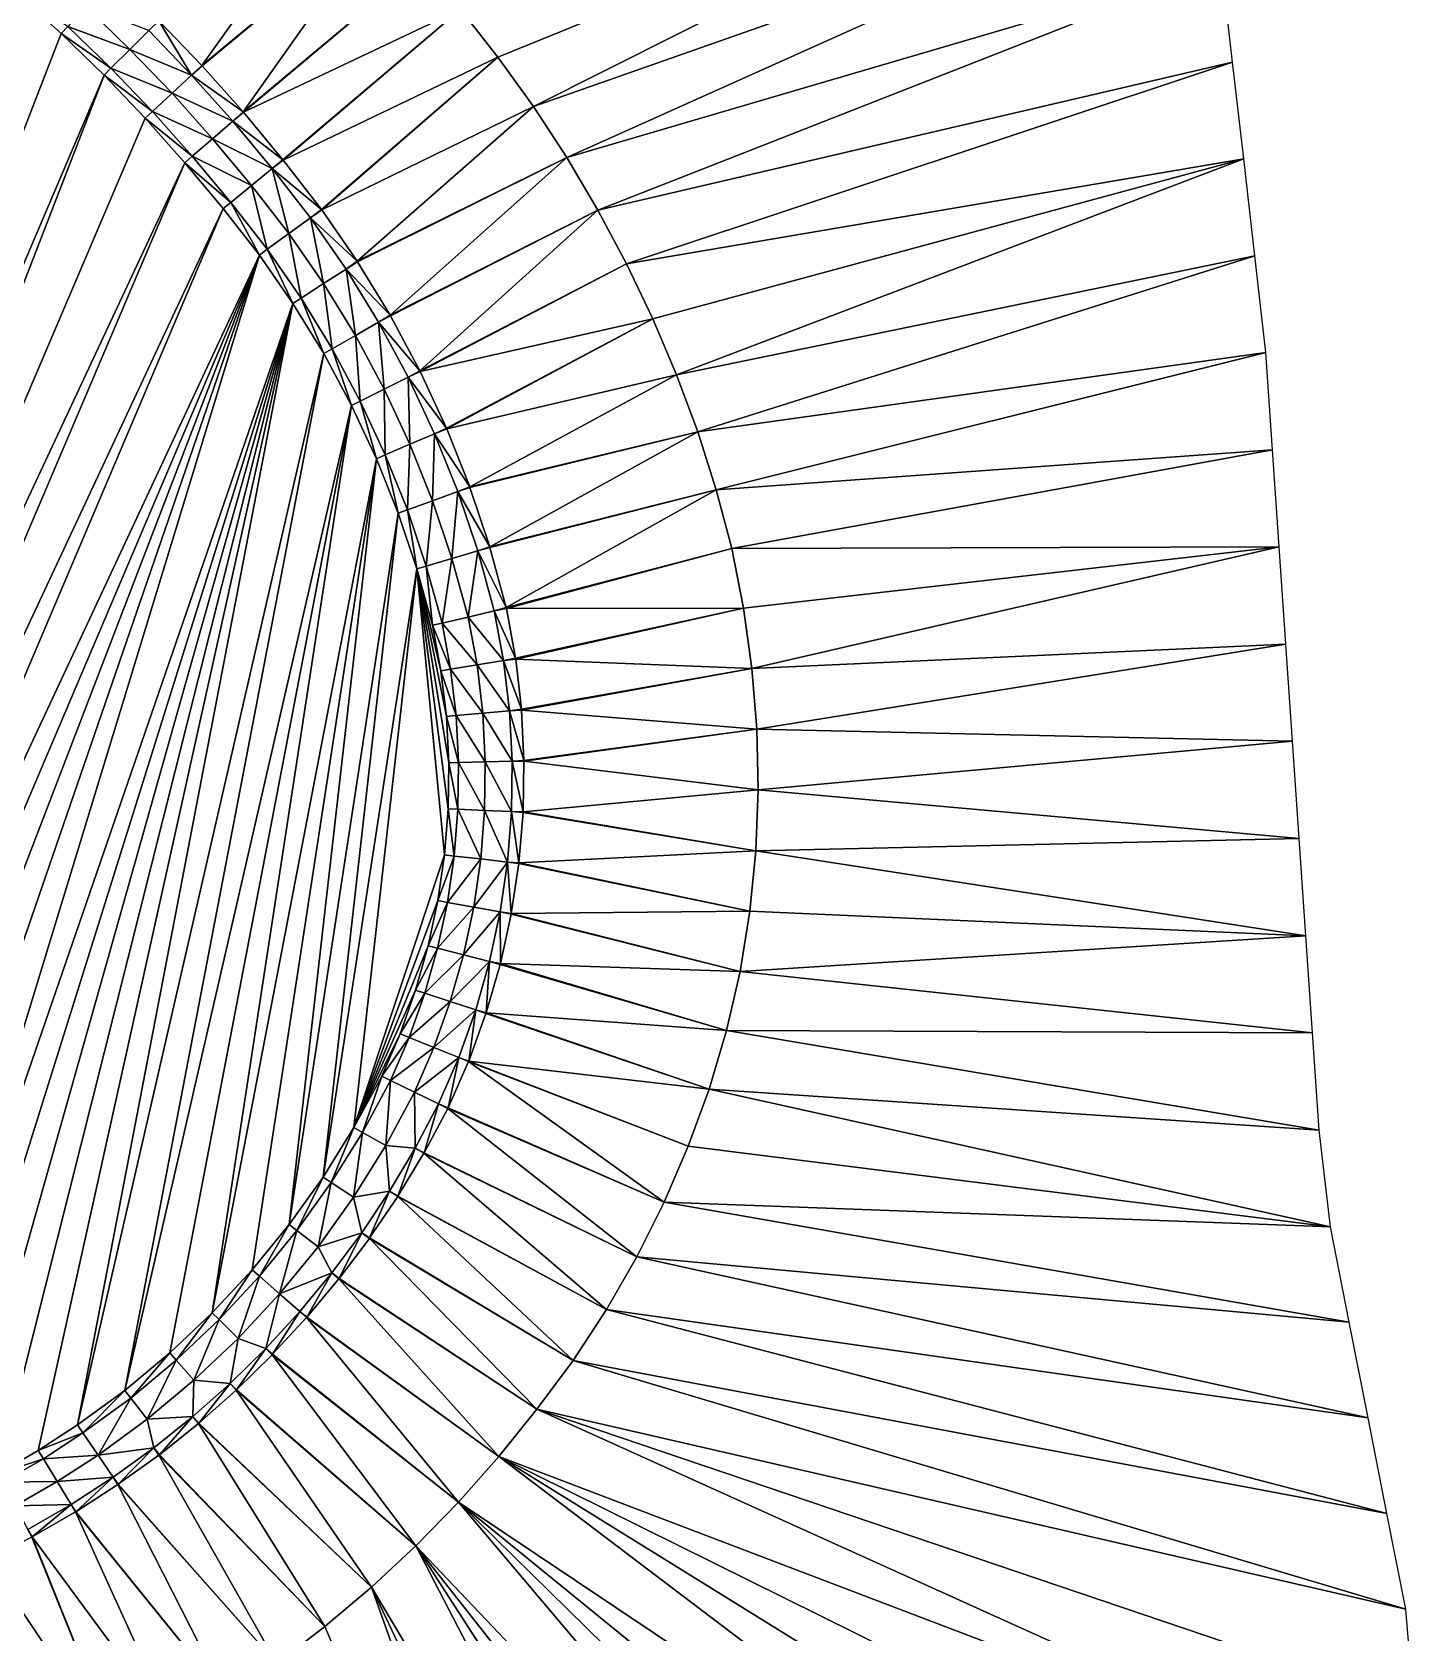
# Model space of a CAD drawing. Header units: metres. Extents: x 159042 to 159214, y 174724 to 174807.
# Drawn here: x 159186.05 to 159214.42, y 174745.47 to 174778.31 of the extents above; entities that cross this region are included whole.
import ezdxf

# ---------------------------------------------------------------- set-up
doc = ezdxf.new("R2010")
doc.units = ezdxf.units.M
doc.layers.add('_AFGEWERKT TEST', color=7, linetype='Continuous')

msp = doc.modelspace()

# ---------------------------------------------------------------- linework, layer by layer
at = {"layer": '_AFGEWERKT TEST', "color": 3, "true_color": 0x00ff00}
for points in [[(159195.615, 174777.794, 46.605), (159210.006, 174783.655, 46.75), (159194.844, 174778.777, 46.6)], [(159210.006, 174783.655, 46.75), (159195.615, 174777.794, 46.605), (159196.346, 174776.78, 46.602)], [(159210.235, 174781.669, 46.739), (159210.006, 174783.655, 46.75), (159196.346, 174776.78, 46.602)], [(159188.656, 174778.542, 46.58), (159189.533, 174777.627, 46.582), (159192.354, 174781.579, 46.584)], [(159192.354, 174781.579, 46.584), (159189.533, 174777.627, 46.582), (159193.212, 174780.67, 46.59)], [(159197.031, 174775.734, 46.598), (159210.235, 174781.669, 46.739), (159196.346, 174776.78, 46.602)], [(159210.464, 174779.682, 46.728), (159210.235, 174781.669, 46.739), (159197.031, 174775.734, 46.598)], [(159189.533, 174777.627, 46.582), (159189.54, 174777.62, 46.582), (159193.212, 174780.67, 46.59)], [(159189.54, 174777.62, 46.582), (159190.383, 174776.674, 46.582), (159193.212, 174780.67, 46.59)], [(159190.383, 174776.674, 46.582), (159194.042, 174779.736, 46.595), (159193.212, 174780.67, 46.59)], [(159190.383, 174776.674, 46.582), (159190.39, 174776.666, 46.582), (159194.042, 174779.736, 46.595)], [(159190.39, 174776.666, 46.582), (159194.844, 174778.777, 46.6), (159194.042, 174779.736, 46.595)], [(159197.667, 174774.658, 46.595), (159210.464, 174779.682, 46.728), (159197.031, 174775.734, 46.598)], [(159210.694, 174777.695, 46.717), (159210.464, 174779.682, 46.728), (159197.667, 174774.658, 46.595)], [(159186.651, 174778.281, 46.492), (159185.745, 174779.104, 46.491), (159174.329, 174746.48, 46.553)], [(159186.651, 174778.281, 46.492), (159186.788, 174778.427, 46.292), (159185.745, 174779.104, 46.491)], [(159187.164, 174778.828, 46.292), (159186.788, 174778.427, 46.292), (159188.059, 174777.956, 46.293)], [(159187.164, 174778.828, 46.292), (159188.059, 174777.956, 46.293), (159188.449, 174778.344, 46.293)], [(159190.39, 174776.666, 46.582), (159191.2, 174775.691, 46.581), (159194.844, 174778.777, 46.6)], [(159191.2, 174775.691, 46.581), (159191.206, 174775.684, 46.581), (159194.844, 174778.777, 46.6)], [(159191.206, 174775.684, 46.581), (159195.615, 174777.794, 46.605), (159194.844, 174778.777, 46.6)], [(159187.528, 174777.427, 46.493), (159186.651, 174778.281, 46.492), (159174.329, 174746.48, 46.553)], [(159186.788, 174778.427, 46.292), (159186.651, 174778.281, 46.492), (159187.67, 174777.568, 46.293)], [(159186.651, 174778.281, 46.492), (159187.528, 174777.427, 46.493), (159187.67, 174777.568, 46.293)], [(159188.059, 174777.956, 46.293), (159186.788, 174778.427, 46.292), (159187.67, 174777.568, 46.293)], [(159188.059, 174777.956, 46.293), (159189.326, 174777.429, 46.295), (159188.449, 174778.344, 46.293)], [(159189.326, 174777.429, 46.295), (159188.656, 174778.542, 46.58), (159188.449, 174778.344, 46.293)], [(159189.533, 174777.627, 46.582), (159188.656, 174778.542, 46.58), (159189.326, 174777.429, 46.295)], [(159188.924, 174777.054, 46.295), (159188.059, 174777.956, 46.293), (159187.67, 174777.568, 46.293)], [(159188.059, 174777.956, 46.293), (159188.924, 174777.054, 46.295), (159189.326, 174777.429, 46.295)], [(159189.54, 174777.62, 46.582), (159189.533, 174777.627, 46.582), (159189.326, 174777.429, 46.295)], [(159191.206, 174775.684, 46.581), (159191.99, 174774.672, 46.581), (159195.615, 174777.794, 46.605)], [(159191.99, 174774.672, 46.581), (159192, 174774.66, 46.581), (159195.615, 174777.794, 46.605)], [(159195.615, 174777.794, 46.605), (159192, 174774.66, 46.581), (159196.346, 174776.78, 46.602)], [(159198.256, 174773.554, 46.591), (159210.694, 174777.695, 46.717), (159197.667, 174774.658, 46.595)], [(159210.923, 174775.708, 46.707), (159210.694, 174777.695, 46.717), (159198.256, 174773.554, 46.591)], [(159187.528, 174777.427, 46.493), (159174.329, 174746.48, 46.553), (159175.567, 174746.504, 46.551)], [(159188.375, 174776.543, 46.495), (159187.528, 174777.427, 46.493), (159175.567, 174746.504, 46.551)], [(159187.528, 174777.427, 46.493), (159188.521, 174776.679, 46.295), (159187.67, 174777.568, 46.293)], [(159187.528, 174777.427, 46.493), (159188.375, 174776.543, 46.495), (159188.521, 174776.679, 46.295)], [(159188.521, 174776.679, 46.295), (159188.924, 174777.054, 46.295), (159187.67, 174777.568, 46.293)], [(159188.924, 174777.054, 46.295), (159190.171, 174776.483, 46.297), (159189.326, 174777.429, 46.295)], [(159190.383, 174776.674, 46.582), (159189.54, 174777.62, 46.582), (159189.326, 174777.429, 46.295)], [(159190.171, 174776.483, 46.297), (159190.383, 174776.674, 46.582), (159189.326, 174777.429, 46.295)], [(159189.756, 174776.122, 46.297), (159188.924, 174777.054, 46.295), (159188.521, 174776.679, 46.295)], [(159188.924, 174777.054, 46.295), (159189.756, 174776.122, 46.297), (159190.171, 174776.483, 46.297)], [(159188.375, 174776.543, 46.495), (159189.341, 174775.761, 46.297), (159188.521, 174776.679, 46.295)], [(159189.341, 174775.761, 46.297), (159189.756, 174776.122, 46.297), (159188.521, 174776.679, 46.295)], [(159190.39, 174776.666, 46.582), (159190.383, 174776.674, 46.582), (159190.171, 174776.483, 46.297)], [(159191.2, 174775.691, 46.581), (159190.39, 174776.666, 46.582), (159190.171, 174776.483, 46.297)], [(159192, 174774.66, 46.581), (159192.726, 174773.606, 46.58), (159196.346, 174776.78, 46.602)], [(159192.726, 174773.606, 46.58), (159197.031, 174775.734, 46.598), (159196.346, 174776.78, 46.602)], [(159189.19, 174775.63, 46.497), (159188.375, 174776.543, 46.495), (159175.567, 174746.504, 46.551)], [(159188.375, 174776.543, 46.495), (159189.19, 174775.63, 46.497), (159189.341, 174775.761, 46.297)], [(159189.756, 174776.122, 46.297), (159190.982, 174775.51, 46.298), (159190.171, 174776.483, 46.297)], [(159190.982, 174775.51, 46.298), (159191.2, 174775.691, 46.581), (159190.171, 174776.483, 46.297)], [(159190.555, 174775.162, 46.298), (159189.756, 174776.122, 46.297), (159189.341, 174775.761, 46.297)], [(159190.555, 174775.162, 46.298), (159190.982, 174775.51, 46.298), (159189.756, 174776.122, 46.297)], [(159189.19, 174775.63, 46.497), (159190.129, 174774.815, 46.298), (159189.341, 174775.761, 46.297)], [(159190.129, 174774.815, 46.298), (159190.555, 174775.162, 46.298), (159189.341, 174775.761, 46.297)], [(159191.206, 174775.684, 46.581), (159191.2, 174775.691, 46.581), (159190.982, 174775.51, 46.298)], [(159191.99, 174774.672, 46.581), (159191.206, 174775.684, 46.581), (159190.982, 174775.51, 46.298)], [(159192.726, 174773.606, 46.58), (159192.734, 174773.592, 46.58), (159197.031, 174775.734, 46.598)], [(159192.734, 174773.592, 46.58), (159193.4, 174772.499, 46.578), (159197.031, 174775.734, 46.598)], [(159193.4, 174772.499, 46.578), (159197.667, 174774.658, 46.595), (159197.031, 174775.734, 46.598)], [(159210.923, 174775.708, 46.707), (159198.256, 174773.554, 46.591), (159198.793, 174772.427, 46.587)], [(159199.28, 174771.277, 46.582), (159210.923, 174775.708, 46.707), (159198.793, 174772.427, 46.587)], [(159211.152, 174773.721, 46.697), (159210.923, 174775.708, 46.707), (159199.28, 174771.277, 46.582)], [(159189.19, 174775.63, 46.497), (159175.567, 174746.504, 46.551), (159176.805, 174746.541, 46.549)], [(159189.974, 174774.689, 46.498), (159189.19, 174775.63, 46.497), (159176.805, 174746.541, 46.549)], [(159189.974, 174774.689, 46.498), (159190.129, 174774.815, 46.298), (159189.19, 174775.63, 46.497)], [(159190.982, 174775.51, 46.298), (159190.555, 174775.162, 46.298), (159191.323, 174774.176, 46.299)], [(159191.99, 174774.672, 46.581), (159190.982, 174775.51, 46.298), (159191.768, 174774.499, 46.299)], [(159190.982, 174775.51, 46.298), (159191.323, 174774.176, 46.299), (159191.768, 174774.499, 46.299)], [(159190.555, 174775.162, 46.298), (159190.129, 174774.815, 46.298), (159190.879, 174773.852, 46.299)], [(159191.323, 174774.176, 46.299), (159190.555, 174775.162, 46.298), (159190.879, 174773.852, 46.299)], [(159178.043, 174746.593, 46.547), (159189.974, 174774.689, 46.498), (159176.805, 174746.541, 46.549)], [(159189.974, 174774.689, 46.498), (159178.043, 174746.593, 46.547), (159190.717, 174773.735, 46.499)], [(159190.129, 174774.815, 46.298), (159189.974, 174774.689, 46.498), (159190.717, 174773.735, 46.499)], [(159190.129, 174774.815, 46.298), (159190.717, 174773.735, 46.499), (159190.879, 174773.852, 46.299)], [(159192, 174774.66, 46.581), (159191.99, 174774.672, 46.581), (159191.768, 174774.499, 46.299)], [(159191.323, 174774.176, 46.299), (159192.035, 174773.148, 46.301), (159191.768, 174774.499, 46.299)], [(159192.726, 174773.606, 46.58), (159192, 174774.66, 46.581), (159191.768, 174774.499, 46.299)], [(159192.035, 174773.148, 46.301), (159192.497, 174773.447, 46.301), (159191.768, 174774.499, 46.299)], [(159192.497, 174773.447, 46.301), (159192.726, 174773.606, 46.58), (159191.768, 174774.499, 46.299)], [(159193.4, 174772.499, 46.578), (159193.408, 174772.486, 46.578), (159197.667, 174774.658, 46.595)], [(159193.408, 174772.486, 46.578), (159194.011, 174771.357, 46.577), (159197.667, 174774.658, 46.595)], [(159194.011, 174771.357, 46.577), (159198.256, 174773.554, 46.591), (159197.667, 174774.658, 46.595)], [(159191.573, 174772.849, 46.301), (159191.323, 174774.176, 46.299), (159190.879, 174773.852, 46.299)], [(159192.035, 174773.148, 46.301), (159191.323, 174774.176, 46.299), (159191.573, 174772.849, 46.301)], [(159190.717, 174773.735, 46.499), (159178.043, 174746.593, 46.547), (159179.234, 174746.715, 46.546)], [(159190.717, 174773.735, 46.499), (159179.234, 174746.715, 46.546), (159180.413, 174746.917, 46.544)], [(159190.717, 174773.735, 46.499), (159180.413, 174746.917, 46.544), (159181.577, 174747.197, 46.542)], [(159182.72, 174747.554, 46.54), (159190.717, 174773.735, 46.499), (159181.577, 174747.197, 46.542)], [(159182.72, 174747.554, 46.54), (159191.405, 174772.741, 46.501), (159190.717, 174773.735, 46.499)], [(159190.717, 174773.735, 46.499), (159191.405, 174772.741, 46.501), (159190.879, 174773.852, 46.299)], [(159191.405, 174772.741, 46.501), (159191.573, 174772.849, 46.301), (159190.879, 174773.852, 46.299)], [(159199.714, 174770.106, 46.578), (159211.152, 174773.721, 46.697), (159199.28, 174771.277, 46.582)], [(159211.377, 174771.734, 46.689), (159211.152, 174773.721, 46.697), (159199.714, 174770.106, 46.578)], [(159192.035, 174773.148, 46.301), (159192.688, 174772.082, 46.303), (159192.497, 174773.447, 46.301)], [(159192.734, 174773.592, 46.58), (159192.726, 174773.606, 46.58), (159192.497, 174773.447, 46.301)], [(159193.4, 174772.499, 46.578), (159192.734, 174773.592, 46.58), (159192.497, 174773.447, 46.301)], [(159192.688, 174772.082, 46.303), (159193.165, 174772.355, 46.303), (159192.497, 174773.447, 46.301)], [(159193.165, 174772.355, 46.303), (159193.4, 174772.499, 46.578), (159192.497, 174773.447, 46.301)], [(159194.011, 174771.357, 46.577), (159194.018, 174771.343, 46.577), (159198.256, 174773.554, 46.591)], [(159198.256, 174773.554, 46.591), (159194.018, 174771.343, 46.577), (159198.793, 174772.427, 46.587)], [(159192.21, 174771.809, 46.303), (159192.035, 174773.148, 46.301), (159191.573, 174772.849, 46.301)], [(159192.688, 174772.082, 46.303), (159192.035, 174773.148, 46.301), (159192.21, 174771.809, 46.303)], [(159191.405, 174772.741, 46.501), (159182.72, 174747.554, 46.54), (159183.616, 174747.895, 46.539)], [(159191.405, 174772.741, 46.501), (159183.616, 174747.895, 46.539), (159184.493, 174748.283, 46.538)], [(159191.405, 174772.741, 46.501), (159184.493, 174748.283, 46.538), (159185.348, 174748.717, 46.536)], [(159191.405, 174772.741, 46.501), (159185.348, 174748.717, 46.536), (159186.178, 174749.197, 46.535)], [(159186.982, 174749.72, 46.534), (159191.405, 174772.741, 46.501), (159186.178, 174749.197, 46.535)], [(159186.982, 174749.72, 46.534), (159192.037, 174771.71, 46.503), (159191.405, 174772.741, 46.501)], [(159191.405, 174772.741, 46.501), (159192.037, 174771.71, 46.503), (159191.573, 174772.849, 46.301)], [(159192.037, 174771.71, 46.503), (159192.21, 174771.809, 46.303), (159191.573, 174772.849, 46.301)], [(159193.408, 174772.486, 46.578), (159193.4, 174772.499, 46.578), (159193.165, 174772.355, 46.303)], [(159194.011, 174771.357, 46.577), (159193.408, 174772.486, 46.578), (159193.165, 174772.355, 46.303)], [(159194.018, 174771.343, 46.577), (159194.557, 174770.181, 46.575), (159198.793, 174772.427, 46.587)], [(159194.557, 174770.181, 46.575), (159194.563, 174770.167, 46.575), (159198.793, 174772.427, 46.587)], [(159194.563, 174770.167, 46.575), (159199.28, 174771.277, 46.582), (159198.793, 174772.427, 46.587)], [(159192.788, 174770.734, 46.304), (159192.688, 174772.082, 46.303), (159192.21, 174771.809, 46.303)], [(159192.688, 174772.082, 46.303), (159193.279, 174770.981, 46.304), (159193.165, 174772.355, 46.303)], [(159192.788, 174770.734, 46.304), (159193.279, 174770.981, 46.304), (159192.688, 174772.082, 46.303)], [(159193.279, 174770.981, 46.304), (159193.771, 174771.227, 46.304), (159193.165, 174772.355, 46.303)], [(159193.771, 174771.227, 46.304), (159194.011, 174771.357, 46.577), (159193.165, 174772.355, 46.303)], [(159192.037, 174771.71, 46.503), (159186.982, 174749.72, 46.534), (159187.953, 174750.428, 46.533)], [(159192.609, 174770.644, 46.504), (159192.037, 174771.71, 46.503), (159187.953, 174750.428, 46.533)], [(159192.037, 174771.71, 46.503), (159192.609, 174770.644, 46.504), (159192.21, 174771.809, 46.303)], [(159192.609, 174770.644, 46.504), (159192.788, 174770.734, 46.304), (159192.21, 174771.809, 46.303)], [(159200.096, 174768.917, 46.573), (159211.377, 174771.734, 46.689), (159199.714, 174770.106, 46.578)], [(159211.377, 174771.734, 46.689), (159200.096, 174768.917, 46.573), (159211.514, 174769.739, 46.683)], [(159193.771, 174771.227, 46.304), (159193.279, 174770.981, 46.304), (159193.808, 174769.85, 46.305)], [(159194.018, 174771.343, 46.577), (159194.011, 174771.357, 46.577), (159193.771, 174771.227, 46.304)], [(159194.557, 174770.181, 46.575), (159194.018, 174771.343, 46.577), (159193.771, 174771.227, 46.304)], [(159194.557, 174770.181, 46.575), (159193.771, 174771.227, 46.304), (159194.313, 174770.067, 46.305)], [(159193.771, 174771.227, 46.304), (159193.808, 174769.85, 46.305), (159194.313, 174770.067, 46.305)], [(159194.563, 174770.167, 46.575), (159195.035, 174768.976, 46.572), (159199.28, 174771.277, 46.582)], [(159195.035, 174768.976, 46.572), (159199.714, 174770.106, 46.578), (159199.28, 174771.277, 46.582)], [(159192.788, 174770.734, 46.304), (159192.609, 174770.644, 46.504), (159193.119, 174769.553, 46.505)], [(159193.279, 174770.981, 46.304), (159192.788, 174770.734, 46.304), (159193.302, 174769.632, 46.305)], [(159192.788, 174770.734, 46.304), (159193.119, 174769.553, 46.505), (159193.302, 174769.632, 46.305)], [(159193.808, 174769.85, 46.305), (159193.279, 174770.981, 46.304), (159193.302, 174769.632, 46.305)], [(159192.609, 174770.644, 46.504), (159187.953, 174750.428, 46.533), (159188.876, 174751.197, 46.531)], [(159192.609, 174770.644, 46.504), (159188.876, 174751.197, 46.531), (159189.749, 174752.023, 46.529)], [(159193.119, 174769.553, 46.505), (159192.609, 174770.644, 46.504), (159189.749, 174752.023, 46.529)], [(159194.563, 174770.167, 46.575), (159194.557, 174770.181, 46.575), (159194.313, 174770.067, 46.305)], [(159195.035, 174768.976, 46.572), (159194.563, 174770.167, 46.575), (159194.313, 174770.067, 46.305)], [(159195.035, 174768.976, 46.572), (159195.04, 174768.962, 46.572), (159199.714, 174770.106, 46.578)], [(159195.04, 174768.962, 46.572), (159195.445, 174767.747, 46.569), (159199.714, 174770.106, 46.578)], [(159195.445, 174767.747, 46.569), (159200.096, 174768.917, 46.573), (159199.714, 174770.106, 46.578)], [(159193.755, 174768.504, 46.307), (159193.808, 174769.85, 46.305), (159193.302, 174769.632, 46.305)], [(159194.272, 174768.691, 46.307), (159193.808, 174769.85, 46.305), (159193.755, 174768.504, 46.307)], [(159193.808, 174769.85, 46.305), (159194.272, 174768.691, 46.307), (159194.313, 174770.067, 46.305)], [(159194.272, 174768.691, 46.307), (159194.789, 174768.878, 46.307), (159194.313, 174770.067, 46.305)], [(159194.789, 174768.878, 46.307), (159195.035, 174768.976, 46.572), (159194.313, 174770.067, 46.305)], [(159211.514, 174769.739, 46.683), (159200.096, 174768.917, 46.573), (159200.412, 174767.709, 46.571)], [(159211.65, 174767.743, 46.679), (159211.514, 174769.739, 46.683), (159200.412, 174767.709, 46.571)], [(159190.567, 174752.903, 46.528), (159193.119, 174769.553, 46.505), (159189.749, 174752.023, 46.529)], [(159193.119, 174769.553, 46.505), (159190.567, 174752.903, 46.528), (159191.326, 174753.832, 46.527)], [(159193.566, 174768.436, 46.507), (159193.119, 174769.553, 46.505), (159191.326, 174753.832, 46.527)], [(159193.119, 174769.553, 46.505), (159193.566, 174768.436, 46.507), (159193.302, 174769.632, 46.305)], [(159193.566, 174768.436, 46.507), (159193.755, 174768.504, 46.307), (159193.302, 174769.632, 46.305)], [(159194.272, 174768.691, 46.307), (159194.67, 174767.508, 46.309), (159194.789, 174768.878, 46.307)], [(159194.67, 174767.508, 46.309), (159195.198, 174767.664, 46.309), (159194.789, 174768.878, 46.307)], [(159195.04, 174768.962, 46.572), (159195.035, 174768.976, 46.572), (159194.789, 174768.878, 46.307)], [(159195.445, 174767.747, 46.569), (159195.04, 174768.962, 46.572), (159194.789, 174768.878, 46.307)], [(159195.198, 174767.664, 46.309), (159195.445, 174767.747, 46.569), (159194.789, 174768.878, 46.307)], [(159195.445, 174767.747, 46.569), (159195.449, 174767.733, 46.569), (159200.096, 174768.917, 46.573)], [(159195.449, 174767.733, 46.569), (159195.784, 174766.497, 46.566), (159200.096, 174768.917, 46.573)], [(159200.096, 174768.917, 46.573), (159195.784, 174766.497, 46.566), (159200.412, 174767.709, 46.571)], [(159193.566, 174768.436, 46.507), (159191.326, 174753.832, 46.527), (159192.024, 174754.807, 46.525)], [(159193.951, 174767.295, 46.509), (159193.566, 174768.436, 46.507), (159192.024, 174754.807, 46.525)], [(159193.566, 174768.436, 46.507), (159193.951, 174767.295, 46.509), (159193.755, 174768.504, 46.307)], [(159194.143, 174767.351, 46.309), (159194.272, 174768.691, 46.307), (159193.755, 174768.504, 46.307)], [(159193.951, 174767.295, 46.509), (159194.143, 174767.351, 46.309), (159193.755, 174768.504, 46.307)], [(159194.67, 174767.508, 46.309), (159194.272, 174768.691, 46.307), (159194.143, 174767.351, 46.309)], [(159194.466, 174766.179, 46.31), (159194.67, 174767.508, 46.309), (159194.143, 174767.351, 46.309)], [(159194.466, 174766.179, 46.31), (159195.002, 174766.304, 46.31), (159194.67, 174767.508, 46.309)], [(159194.67, 174767.508, 46.309), (159195.002, 174766.304, 46.31), (159195.198, 174767.664, 46.309)], [(159195.002, 174766.304, 46.31), (159195.537, 174766.429, 46.31), (159195.198, 174767.664, 46.309)], [(159195.449, 174767.733, 46.569), (159195.445, 174767.747, 46.569), (159195.198, 174767.664, 46.309)], [(159195.784, 174766.497, 46.566), (159195.449, 174767.733, 46.569), (159195.198, 174767.664, 46.309)], [(159195.537, 174766.429, 46.31), (159195.784, 174766.497, 46.566), (159195.198, 174767.664, 46.309)], [(159195.784, 174766.497, 46.566), (159195.789, 174766.476, 46.566), (159200.412, 174767.709, 46.571)], [(159195.789, 174766.476, 46.566), (159200.657, 174766.484, 46.569), (159200.412, 174767.709, 46.571)], [(159200.657, 174766.484, 46.569), (159211.65, 174767.743, 46.679), (159200.412, 174767.709, 46.571)], [(159200.829, 174765.247, 46.566), (159211.65, 174767.743, 46.679), (159200.657, 174766.484, 46.569)], [(159211.787, 174765.748, 46.675), (159211.65, 174767.743, 46.679), (159200.829, 174765.247, 46.566)], [(159193.951, 174767.295, 46.509), (159192.024, 174754.807, 46.525), (159192.659, 174755.824, 46.523)], [(159194.517, 174761.421, 46.516), (159193.951, 174767.295, 46.509), (159192.659, 174755.824, 46.523)], [(159193.951, 174767.295, 46.509), (159194.271, 174766.134, 46.51), (159194.143, 174767.351, 46.309)], [(159194.271, 174766.134, 46.51), (159193.951, 174767.295, 46.509), (159194.444, 174765.202, 46.511)], [(159193.951, 174767.295, 46.509), (159194.517, 174761.421, 46.516), (159194.592, 174762.366, 46.515)], [(159193.951, 174767.295, 46.509), (159194.605, 174763.314, 46.514), (159194.556, 174764.26, 46.512)], [(159193.951, 174767.295, 46.509), (159194.592, 174762.366, 46.515), (159194.605, 174763.314, 46.514)], [(159193.951, 174767.295, 46.509), (159194.556, 174764.26, 46.512), (159194.444, 174765.202, 46.511)], [(159194.271, 174766.134, 46.51), (159194.466, 174766.179, 46.31), (159194.143, 174767.351, 46.309)], [(159195.789, 174766.476, 46.566), (159195.784, 174766.497, 46.566), (159195.537, 174766.429, 46.31)], [(159195.975, 174765.456, 46.563), (159195.789, 174766.476, 46.566), (159195.537, 174766.429, 46.31)], [(159195.789, 174766.476, 46.566), (159195.975, 174765.456, 46.563), (159200.657, 174766.484, 46.569)], [(159195.975, 174765.456, 46.563), (159195.978, 174765.44, 46.563), (159200.657, 174766.484, 46.569)], [(159195.978, 174765.44, 46.563), (159200.829, 174765.247, 46.566), (159200.657, 174766.484, 46.569)], [(159194.466, 174766.179, 46.31), (159194.271, 174766.134, 46.51), (159194.642, 174765.234, 46.311)], [(159194.271, 174766.134, 46.51), (159194.444, 174765.202, 46.511), (159194.642, 174765.234, 46.311)], [(159195.002, 174766.304, 46.31), (159194.466, 174766.179, 46.31), (159195.185, 174765.322, 46.311)], [(159195.185, 174765.322, 46.311), (159194.466, 174766.179, 46.31), (159194.642, 174765.234, 46.311)], [(159195.537, 174766.429, 46.31), (159195.002, 174766.304, 46.31), (159195.727, 174765.41, 46.311)], [(159195.002, 174766.304, 46.31), (159195.185, 174765.322, 46.311), (159195.727, 174765.41, 46.311)], [(159195.975, 174765.456, 46.563), (159195.537, 174766.429, 46.31), (159195.727, 174765.41, 46.311)], [(159200.928, 174764.003, 46.564), (159211.787, 174765.748, 46.675), (159200.829, 174765.247, 46.566)], [(159200.928, 174764.003, 46.564), (159211.924, 174763.753, 46.673), (159211.787, 174765.748, 46.675)], [(159194.444, 174765.202, 46.511), (159194.755, 174764.279, 46.312), (159194.642, 174765.234, 46.311)], [(159194.444, 174765.202, 46.511), (159194.556, 174764.26, 46.512), (159194.755, 174764.279, 46.312)], [(159195.302, 174764.33, 46.312), (159195.185, 174765.322, 46.311), (159194.642, 174765.234, 46.311)], [(159194.755, 174764.279, 46.312), (159195.302, 174764.33, 46.312), (159194.642, 174765.234, 46.311)], [(159195.185, 174765.322, 46.311), (159195.85, 174764.38, 46.312), (159195.727, 174765.41, 46.311)], [(159195.185, 174765.322, 46.311), (159195.302, 174764.33, 46.312), (159195.85, 174764.38, 46.312)], [(159195.978, 174765.44, 46.563), (159195.975, 174765.456, 46.563), (159195.727, 174765.41, 46.311)], [(159196.096, 174764.41, 46.56), (159195.978, 174765.44, 46.563), (159195.727, 174765.41, 46.311)], [(159195.85, 174764.38, 46.312), (159196.096, 174764.41, 46.56), (159195.727, 174765.41, 46.311)], [(159195.978, 174765.44, 46.563), (159196.096, 174764.41, 46.56), (159200.829, 174765.247, 46.566)], [(159196.096, 174764.41, 46.56), (159196.098, 174764.393, 46.56), (159200.829, 174765.247, 46.566)], [(159196.098, 174764.393, 46.56), (159200.928, 174764.003, 46.564), (159200.829, 174765.247, 46.566)], [(159194.556, 174764.26, 46.512), (159194.805, 174763.319, 46.314), (159194.755, 174764.279, 46.312)], [(159194.556, 174764.26, 46.512), (159194.605, 174763.314, 46.514), (159194.805, 174763.319, 46.314)], [(159195.355, 174763.332, 46.314), (159195.302, 174764.33, 46.312), (159194.755, 174764.279, 46.312)], [(159194.805, 174763.319, 46.314), (159195.355, 174763.332, 46.314), (159194.755, 174764.279, 46.312)], [(159195.302, 174764.33, 46.312), (159195.905, 174763.345, 46.314), (159195.85, 174764.38, 46.312)], [(159195.302, 174764.33, 46.312), (159195.355, 174763.332, 46.314), (159195.905, 174763.345, 46.314)], [(159196.098, 174764.393, 46.56), (159196.096, 174764.41, 46.56), (159195.85, 174764.38, 46.312)], [(159196.148, 174763.358, 46.557), (159196.098, 174764.393, 46.56), (159195.85, 174764.38, 46.312)], [(159195.905, 174763.345, 46.314), (159196.148, 174763.358, 46.557), (159195.85, 174764.38, 46.312)], [(159196.098, 174764.393, 46.56), (159196.148, 174763.358, 46.557), (159200.928, 174764.003, 46.564)], [(159196.148, 174763.358, 46.557), (159196.148, 174763.342, 46.557), (159200.928, 174764.003, 46.564)], [(159200.928, 174764.003, 46.564), (159196.148, 174763.342, 46.557), (159200.953, 174762.754, 46.563)], [(159211.924, 174763.753, 46.673), (159200.928, 174764.003, 46.564), (159200.953, 174762.754, 46.563)], [(159212.061, 174761.758, 46.674), (159211.924, 174763.753, 46.673), (159200.953, 174762.754, 46.563)], [(159194.605, 174763.314, 46.514), (159194.592, 174762.366, 46.515), (159194.792, 174762.357, 46.315)], [(159194.605, 174763.314, 46.514), (159194.792, 174762.357, 46.315), (159194.805, 174763.319, 46.314)], [(159194.792, 174762.357, 46.315), (159195.341, 174762.333, 46.315), (159194.805, 174763.319, 46.314)], [(159195.341, 174762.333, 46.315), (159195.355, 174763.332, 46.314), (159194.805, 174763.319, 46.314)], [(159195.355, 174763.332, 46.314), (159195.341, 174762.333, 46.315), (159195.891, 174762.309, 46.315)], [(159195.355, 174763.332, 46.314), (159195.891, 174762.309, 46.315), (159195.905, 174763.345, 46.314)], [(159195.891, 174762.309, 46.315), (159196.131, 174762.305, 46.555), (159195.905, 174763.345, 46.314)], [(159196.148, 174763.342, 46.557), (159196.148, 174763.358, 46.557), (159195.905, 174763.345, 46.314)], [(159196.131, 174762.305, 46.555), (159196.148, 174763.342, 46.557), (159195.905, 174763.345, 46.314)], [(159196.148, 174763.342, 46.557), (159196.131, 174762.305, 46.555), (159200.953, 174762.754, 46.563)], [(159196.131, 174762.305, 46.555), (159200.905, 174761.506, 46.562), (159200.953, 174762.754, 46.563)], [(159200.905, 174761.506, 46.562), (159212.061, 174761.758, 46.674), (159200.953, 174762.754, 46.563)], [(159194.517, 174761.421, 46.516), (159194.716, 174761.398, 46.316), (159194.592, 174762.366, 46.515)], [(159194.592, 174762.366, 46.515), (159194.716, 174761.398, 46.316), (159194.792, 174762.357, 46.315)], [(159194.716, 174761.398, 46.316), (159195.262, 174761.337, 46.316), (159194.792, 174762.357, 46.315)], [(159195.262, 174761.337, 46.316), (159195.341, 174762.333, 46.315), (159194.792, 174762.357, 46.315)], [(159195.262, 174761.337, 46.316), (159195.809, 174761.275, 46.316), (159195.341, 174762.333, 46.315)], [(159195.341, 174762.333, 46.315), (159195.809, 174761.275, 46.316), (159195.891, 174762.309, 46.315)], [(159195.809, 174761.275, 46.316), (159196.044, 174761.257, 46.552), (159195.891, 174762.309, 46.315)], [(159196.044, 174761.257, 46.552), (159196.13, 174762.29, 46.555), (159195.891, 174762.309, 46.315)], [(159196.13, 174762.29, 46.555), (159196.131, 174762.305, 46.555), (159195.891, 174762.309, 46.315)], [(159196.13, 174762.29, 46.555), (159196.044, 174761.257, 46.552), (159200.905, 174761.506, 46.562)], [(159196.131, 174762.305, 46.555), (159196.13, 174762.29, 46.555), (159200.905, 174761.506, 46.562)], [(159212.198, 174759.762, 46.675), (159212.061, 174761.758, 46.674), (159200.905, 174761.506, 46.562)], [(159194.38, 174760.483, 46.517), (159194.517, 174761.421, 46.516), (159192.659, 174755.824, 46.523)], [(159194.716, 174761.398, 46.316), (159194.517, 174761.421, 46.516), (159194.38, 174760.483, 46.517)], [(159194.716, 174761.398, 46.316), (159194.38, 174760.483, 46.517), (159194.577, 174760.447, 46.317)], [(159195.262, 174761.337, 46.316), (159194.716, 174761.398, 46.316), (159194.577, 174760.447, 46.317)], [(159195.118, 174760.348, 46.317), (159195.262, 174761.337, 46.316), (159194.577, 174760.447, 46.317)], [(159195.809, 174761.275, 46.316), (159195.262, 174761.337, 46.316), (159195.118, 174760.348, 46.317)], [(159195.809, 174761.275, 46.316), (159195.118, 174760.348, 46.317), (159195.659, 174760.25, 46.317)], [(159195.888, 174760.216, 46.549), (159195.809, 174761.275, 46.316), (159195.659, 174760.25, 46.317)], [(159195.888, 174760.216, 46.549), (159196.042, 174761.241, 46.552), (159195.809, 174761.275, 46.316)], [(159196.042, 174761.241, 46.552), (159196.044, 174761.257, 46.552), (159195.809, 174761.275, 46.316)], [(159196.042, 174761.241, 46.552), (159195.888, 174760.216, 46.549), (159200.784, 174760.263, 46.561)], [(159196.044, 174761.257, 46.552), (159196.042, 174761.241, 46.552), (159200.784, 174760.263, 46.561)], [(159196.044, 174761.257, 46.552), (159200.784, 174760.263, 46.561), (159200.905, 174761.506, 46.562)], [(159200.784, 174760.263, 46.561), (159212.198, 174759.762, 46.675), (159200.905, 174761.506, 46.562)], [(159194.181, 174759.556, 46.518), (159194.38, 174760.483, 46.517), (159192.659, 174755.824, 46.523)], [(159194.38, 174760.483, 46.517), (159194.181, 174759.556, 46.518), (159194.577, 174760.447, 46.317)], [(159194.181, 174759.556, 46.518), (159194.375, 174759.507, 46.318), (159194.577, 174760.447, 46.317)], [(159194.375, 174759.507, 46.318), (159195.118, 174760.348, 46.317), (159194.577, 174760.447, 46.317)], [(159194.908, 174759.372, 46.318), (159195.118, 174760.348, 46.317), (159194.375, 174759.507, 46.318)], [(159195.118, 174760.348, 46.317), (159194.908, 174759.372, 46.318), (159195.659, 174760.25, 46.317)], [(159194.908, 174759.372, 46.318), (159195.442, 174759.236, 46.318), (159195.659, 174760.25, 46.317)], [(159195.442, 174759.236, 46.318), (159195.664, 174759.189, 46.546), (159195.659, 174760.25, 46.317)], [(159195.664, 174759.189, 46.546), (159195.886, 174760.201, 46.549), (159195.659, 174760.25, 46.317)], [(159195.886, 174760.201, 46.549), (159195.888, 174760.216, 46.549), (159195.659, 174760.25, 46.317)], [(159195.888, 174760.216, 46.549), (159195.886, 174760.201, 46.549), (159200.589, 174759.03, 46.56)], [(159195.888, 174760.216, 46.549), (159200.589, 174759.03, 46.56), (159200.784, 174760.263, 46.561)], [(159200.589, 174759.03, 46.56), (159212.198, 174759.762, 46.675), (159200.784, 174760.263, 46.561)], [(159195.886, 174760.201, 46.549), (159195.664, 174759.189, 46.546), (159200.589, 174759.03, 46.56)], [(159200.589, 174759.03, 46.56), (159212.335, 174757.767, 46.678), (159212.198, 174759.762, 46.675)], [(159193.922, 174758.644, 46.52), (159194.181, 174759.556, 46.518), (159192.659, 174755.824, 46.523)], [(159194.181, 174759.556, 46.518), (159193.922, 174758.644, 46.52), (159194.375, 174759.507, 46.318)], [(159193.922, 174758.644, 46.52), (159194.112, 174758.581, 46.32), (159194.375, 174759.507, 46.318)], [(159194.112, 174758.581, 46.32), (159194.908, 174759.372, 46.318), (159194.375, 174759.507, 46.318)], [(159194.635, 174758.411, 46.32), (159194.908, 174759.372, 46.318), (159194.112, 174758.581, 46.32)], [(159194.908, 174759.372, 46.318), (159194.635, 174758.411, 46.32), (159195.442, 174759.236, 46.318)], [(159194.635, 174758.411, 46.32), (159195.158, 174758.24, 46.32), (159195.442, 174759.236, 46.318)], [(159195.158, 174758.24, 46.32), (159195.372, 174758.179, 46.543), (159195.442, 174759.236, 46.318)], [(159195.372, 174758.179, 46.543), (159195.66, 174759.174, 46.546), (159195.442, 174759.236, 46.318)], [(159195.66, 174759.174, 46.546), (159195.664, 174759.189, 46.546), (159195.442, 174759.236, 46.318)], [(159195.66, 174759.174, 46.546), (159195.372, 174758.179, 46.543), (159200.303, 174757.813, 46.557)], [(159195.664, 174759.189, 46.546), (159195.66, 174759.174, 46.546), (159200.303, 174757.813, 46.557)], [(159200.589, 174759.03, 46.56), (159195.664, 174759.189, 46.546), (159200.303, 174757.813, 46.557)], [(159212.335, 174757.767, 46.678), (159200.589, 174759.03, 46.56), (159200.303, 174757.813, 46.557)], [(159193.604, 174757.75, 46.521), (159193.922, 174758.644, 46.52), (159192.659, 174755.824, 46.523)], [(159193.922, 174758.644, 46.52), (159193.604, 174757.75, 46.521), (159194.112, 174758.581, 46.32)], [(159193.604, 174757.75, 46.521), (159193.789, 174757.676, 46.321), (159194.112, 174758.581, 46.32)], [(159193.789, 174757.676, 46.321), (159194.635, 174758.411, 46.32), (159194.112, 174758.581, 46.32)], [(159194.299, 174757.47, 46.321), (159194.635, 174758.411, 46.32), (159193.789, 174757.676, 46.321)], [(159194.635, 174758.411, 46.32), (159194.299, 174757.47, 46.321), (159195.158, 174758.24, 46.32)], [(159194.299, 174757.47, 46.321), (159194.809, 174757.264, 46.321), (159195.158, 174758.24, 46.32)], [(159194.809, 174757.264, 46.321), (159195.015, 174757.19, 46.539), (159195.158, 174758.24, 46.32)], [(159195.015, 174757.19, 46.539), (159195.368, 174758.165, 46.543), (159195.158, 174758.24, 46.32)], [(159195.368, 174758.165, 46.543), (159195.015, 174757.19, 46.539), (159199.947, 174756.615, 46.553)], [(159195.368, 174758.165, 46.543), (159195.372, 174758.179, 46.543), (159195.158, 174758.24, 46.32)], [(159195.372, 174758.179, 46.543), (159195.368, 174758.165, 46.543), (159199.947, 174756.615, 46.553)], [(159195.372, 174758.179, 46.543), (159199.947, 174756.615, 46.553), (159200.303, 174757.813, 46.557)], [(159193.228, 174756.88, 46.522), (159193.604, 174757.75, 46.521), (159192.659, 174755.824, 46.523)], [(159193.604, 174757.75, 46.521), (159193.228, 174756.88, 46.522), (159193.789, 174757.676, 46.321)], [(159193.228, 174756.88, 46.522), (159193.408, 174756.793, 46.322), (159193.789, 174757.676, 46.321)], [(159193.408, 174756.793, 46.322), (159194.299, 174757.47, 46.321), (159193.789, 174757.676, 46.321)], [(159199.947, 174756.615, 46.553), (159212.472, 174755.772, 46.682), (159200.303, 174757.813, 46.557)], [(159212.472, 174755.772, 46.682), (159212.335, 174757.767, 46.678), (159200.303, 174757.813, 46.557)], [(159193.408, 174756.793, 46.322), (159193.902, 174756.553, 46.322), (159194.299, 174757.47, 46.321)], [(159194.299, 174757.47, 46.321), (159193.902, 174756.553, 46.322), (159194.809, 174757.264, 46.321)], [(159193.902, 174756.553, 46.322), (159194.397, 174756.313, 46.322), (159194.809, 174757.264, 46.321)], [(159194.397, 174756.313, 46.322), (159194.593, 174756.228, 46.535), (159194.809, 174757.264, 46.321)], [(159194.593, 174756.228, 46.535), (159195.009, 174757.177, 46.539), (159194.809, 174757.264, 46.321)], [(159195.009, 174757.177, 46.539), (159195.015, 174757.19, 46.539), (159194.809, 174757.264, 46.321)], [(159195.009, 174757.177, 46.539), (159194.593, 174756.228, 46.535), (159199.028, 174754.291, 46.547)], [(159195.015, 174757.19, 46.539), (159195.009, 174757.177, 46.539), (159199.521, 174755.44, 46.55)], [(159195.009, 174757.177, 46.539), (159199.028, 174754.291, 46.547), (159199.521, 174755.44, 46.55)], [(159195.015, 174757.19, 46.539), (159199.521, 174755.44, 46.55), (159199.947, 174756.615, 46.553)], [(159193.228, 174756.88, 46.522), (159192.659, 174755.824, 46.523), (159192.833, 174755.725, 46.323)], [(159193.408, 174756.793, 46.322), (159193.228, 174756.88, 46.522), (159192.833, 174755.725, 46.323)], [(159193.311, 174755.453, 46.323), (159193.408, 174756.793, 46.322), (159192.833, 174755.725, 46.323)], [(159193.902, 174756.553, 46.322), (159193.408, 174756.793, 46.322), (159193.311, 174755.453, 46.323)], [(159199.521, 174755.44, 46.55), (159212.703, 174753.789, 46.686), (159199.947, 174756.615, 46.553)], [(159212.703, 174753.789, 46.686), (159212.472, 174755.772, 46.682), (159199.947, 174756.615, 46.553)], [(159193.902, 174756.553, 46.322), (159193.311, 174755.453, 46.323), (159193.916, 174755.404, 46.323)], [(159194.397, 174756.313, 46.322), (159193.902, 174756.553, 46.322), (159193.916, 174755.404, 46.323)], [(159194.099, 174755.307, 46.531), (159194.397, 174756.313, 46.322), (159193.916, 174755.404, 46.323)], [(159194.099, 174755.307, 46.531), (159194.585, 174756.213, 46.535), (159194.397, 174756.313, 46.322)], [(159194.585, 174756.213, 46.535), (159194.593, 174756.228, 46.535), (159194.397, 174756.313, 46.322)], [(159194.585, 174756.213, 46.535), (159194.099, 174755.307, 46.531), (159198.468, 174753.173, 46.543)], [(159194.593, 174756.228, 46.535), (159194.585, 174756.213, 46.535), (159199.028, 174754.291, 46.547)], [(159199.028, 174754.291, 46.547), (159194.585, 174756.213, 46.535), (159198.468, 174753.173, 46.543)], [(159192.659, 174755.824, 46.523), (159192.024, 174754.807, 46.525), (159192.191, 174754.696, 46.325)], [(159192.659, 174755.824, 46.523), (159192.191, 174754.696, 46.325), (159192.833, 174755.725, 46.323)], [(159192.191, 174754.696, 46.325), (159192.65, 174754.393, 46.325), (159192.833, 174755.725, 46.323)], [(159192.65, 174754.393, 46.325), (159193.311, 174755.453, 46.323), (159192.833, 174755.725, 46.323)], [(159193.311, 174755.453, 46.323), (159192.65, 174754.393, 46.325), (159193.389, 174754.521, 46.324)], [(159193.311, 174755.453, 46.323), (159193.389, 174754.521, 46.324), (159193.916, 174755.404, 46.323)], [(159193.389, 174754.521, 46.324), (159193.562, 174754.417, 46.526), (159193.916, 174755.404, 46.323)], [(159193.562, 174754.417, 46.526), (159194.094, 174755.298, 46.531), (159193.916, 174755.404, 46.323)], [(159194.094, 174755.298, 46.531), (159193.562, 174754.417, 46.526), (159197.845, 174752.09, 46.539)], [(159194.094, 174755.298, 46.531), (159194.099, 174755.307, 46.531), (159193.916, 174755.404, 46.323)], [(159194.099, 174755.307, 46.531), (159194.094, 174755.298, 46.531), (159198.468, 174753.173, 46.543)], [(159194.094, 174755.298, 46.531), (159197.845, 174752.09, 46.539), (159198.468, 174753.173, 46.543)], [(159199.028, 174754.291, 46.547), (159212.703, 174753.789, 46.686), (159199.521, 174755.44, 46.55)], [(159192.024, 174754.807, 46.525), (159191.326, 174753.832, 46.527), (159191.485, 174753.71, 46.327)], [(159192.024, 174754.807, 46.525), (159191.485, 174753.71, 46.327), (159192.191, 174754.696, 46.325)], [(159191.485, 174753.71, 46.327), (159191.923, 174753.377, 46.327), (159192.191, 174754.696, 46.325)], [(159191.923, 174753.377, 46.327), (159192.65, 174754.393, 46.325), (159192.191, 174754.696, 46.325)], [(159192.65, 174754.393, 46.325), (159191.923, 174753.377, 46.327), (159192.818, 174753.666, 46.326)], [(159192.65, 174754.393, 46.325), (159192.818, 174753.666, 46.326), (159193.389, 174754.521, 46.324)], [(159192.818, 174753.666, 46.326), (159192.981, 174753.557, 46.522), (159193.389, 174754.521, 46.324)], [(159192.981, 174753.557, 46.522), (159193.557, 174754.409, 46.526), (159193.389, 174754.521, 46.324)], [(159193.557, 174754.409, 46.526), (159192.981, 174753.557, 46.522), (159197.159, 174751.045, 46.535)], [(159193.557, 174754.409, 46.526), (159193.562, 174754.417, 46.526), (159193.389, 174754.521, 46.324)], [(159193.562, 174754.417, 46.526), (159193.557, 174754.409, 46.526), (159197.845, 174752.09, 46.539)], [(159193.557, 174754.409, 46.526), (159197.159, 174751.045, 46.535), (159197.845, 174752.09, 46.539)], [(159213.089, 174751.826, 46.693), (159199.028, 174754.291, 46.547), (159198.468, 174753.173, 46.543)], [(159199.028, 174754.291, 46.547), (159213.089, 174751.826, 46.693), (159212.703, 174753.789, 46.686)], [(159190.567, 174752.903, 46.528), (159190.718, 174752.772, 46.328), (159191.326, 174753.832, 46.527)], [(159191.326, 174753.832, 46.527), (159190.718, 174752.772, 46.328), (159191.485, 174753.71, 46.327)], [(159190.718, 174752.772, 46.328), (159191.133, 174752.41, 46.328), (159191.485, 174753.71, 46.327)], [(159191.133, 174752.41, 46.328), (159191.923, 174753.377, 46.327), (159191.485, 174753.71, 46.327)], [(159191.923, 174753.377, 46.327), (159192.203, 174752.841, 46.327), (159192.818, 174753.666, 46.326)], [(159192.203, 174752.841, 46.327), (159192.356, 174752.727, 46.517), (159192.818, 174753.666, 46.326)], [(159192.356, 174752.727, 46.517), (159192.975, 174753.549, 46.522), (159192.818, 174753.666, 46.326)], [(159192.975, 174753.549, 46.522), (159192.981, 174753.557, 46.522), (159192.818, 174753.666, 46.326)], [(159191.923, 174753.377, 46.327), (159191.133, 174752.41, 46.328), (159192.203, 174752.841, 46.327)], [(159192.975, 174753.549, 46.522), (159192.356, 174752.727, 46.517), (159196.414, 174750.041, 46.531)], [(159192.981, 174753.557, 46.522), (159192.975, 174753.549, 46.522), (159197.159, 174751.045, 46.535)], [(159192.975, 174753.549, 46.522), (159196.414, 174750.041, 46.531), (159197.159, 174751.045, 46.535)], [(159197.845, 174752.09, 46.539), (159213.475, 174749.864, 46.701), (159198.468, 174753.173, 46.543)], [(159213.475, 174749.864, 46.701), (159213.089, 174751.826, 46.693), (159198.468, 174753.173, 46.543)], [(159190.567, 174752.903, 46.528), (159189.749, 174752.023, 46.529), (159189.891, 174751.882, 46.329)], [(159190.718, 174752.772, 46.328), (159190.567, 174752.903, 46.528), (159189.891, 174751.882, 46.329)], [(159190.282, 174751.495, 46.329), (159190.718, 174752.772, 46.328), (159189.891, 174751.882, 46.329)], [(159191.133, 174752.41, 46.328), (159190.718, 174752.772, 46.328), (159190.282, 174751.495, 46.329)], [(159191.133, 174752.41, 46.328), (159191.547, 174752.049, 46.328), (159192.203, 174752.841, 46.327)], [(159191.547, 174752.049, 46.328), (159191.689, 174751.931, 46.512), (159192.203, 174752.841, 46.327)], [(159191.689, 174751.931, 46.512), (159192.35, 174752.72, 46.517), (159192.203, 174752.841, 46.327)], [(159192.35, 174752.72, 46.517), (159191.689, 174751.931, 46.512), (159195.631, 174749.069, 46.529)], [(159192.35, 174752.72, 46.517), (159192.356, 174752.727, 46.517), (159192.203, 174752.841, 46.327)], [(159192.356, 174752.727, 46.517), (159192.35, 174752.72, 46.517), (159196.414, 174750.041, 46.531)], [(159196.414, 174750.041, 46.531), (159192.35, 174752.72, 46.517), (159195.631, 174749.069, 46.529)], [(159191.133, 174752.41, 46.328), (159190.282, 174751.495, 46.329), (159190.853, 174751.292, 46.329)], [(159191.547, 174752.049, 46.328), (159191.133, 174752.41, 46.328), (159190.853, 174751.292, 46.329)], [(159189.749, 174752.023, 46.529), (159188.876, 174751.197, 46.531), (159189.009, 174751.048, 46.331)], [(159189.749, 174752.023, 46.529), (159189.009, 174751.048, 46.331), (159189.891, 174751.882, 46.329)], [(159190.987, 174751.169, 46.512), (159191.547, 174752.049, 46.328), (159190.853, 174751.292, 46.329)], [(159190.987, 174751.169, 46.512), (159191.683, 174751.924, 46.512), (159191.547, 174752.049, 46.328)], [(159191.683, 174751.924, 46.512), (159191.689, 174751.931, 46.512), (159191.547, 174752.049, 46.328)], [(159197.159, 174751.045, 46.535), (159213.862, 174747.902, 46.709), (159197.845, 174752.09, 46.539)], [(159213.862, 174747.902, 46.709), (159213.475, 174749.864, 46.701), (159197.845, 174752.09, 46.539)], [(159189.009, 174751.048, 46.331), (159189.375, 174750.637, 46.331), (159189.891, 174751.882, 46.329)], [(159189.375, 174750.637, 46.331), (159190.282, 174751.495, 46.329), (159189.891, 174751.882, 46.329)], [(159191.683, 174751.924, 46.512), (159190.987, 174751.169, 46.512), (159194.802, 174748.134, 46.528)], [(159191.689, 174751.931, 46.512), (159191.683, 174751.924, 46.512), (159195.631, 174749.069, 46.529)], [(159191.683, 174751.924, 46.512), (159194.802, 174748.134, 46.528), (159195.631, 174749.069, 46.529)], [(159190.282, 174751.495, 46.329), (159189.375, 174750.637, 46.331), (159190.121, 174750.572, 46.33)], [(159190.282, 174751.495, 46.329), (159190.121, 174750.572, 46.33), (159190.853, 174751.292, 46.329)], [(159188.876, 174751.197, 46.531), (159187.953, 174750.428, 46.533), (159188.076, 174750.271, 46.333)], [(159188.876, 174751.197, 46.531), (159188.076, 174750.271, 46.333), (159189.009, 174751.048, 46.331)], [(159188.076, 174750.271, 46.333), (159188.415, 174749.838, 46.333), (159189.009, 174751.048, 46.331)], [(159188.415, 174749.838, 46.333), (159189.375, 174750.637, 46.331), (159189.009, 174751.048, 46.331)], [(159190.121, 174750.572, 46.33), (159190.248, 174750.442, 46.512), (159190.853, 174751.292, 46.329)], [(159190.248, 174750.442, 46.512), (159190.981, 174751.162, 46.512), (159190.853, 174751.292, 46.329)], [(159190.981, 174751.162, 46.512), (159190.248, 174750.442, 46.512), (159193.93, 174747.24, 46.526)], [(159190.981, 174751.162, 46.512), (159190.987, 174751.169, 46.512), (159190.853, 174751.292, 46.329)], [(159190.987, 174751.169, 46.512), (159190.981, 174751.162, 46.512), (159194.802, 174748.134, 46.528)], [(159190.981, 174751.162, 46.512), (159193.93, 174747.24, 46.526), (159194.802, 174748.134, 46.528)], [(159196.414, 174750.041, 46.531), (159214.247, 174745.939, 46.719), (159197.159, 174751.045, 46.535)], [(159214.247, 174745.939, 46.719), (159213.862, 174747.902, 46.709), (159197.159, 174751.045, 46.535)], [(159186.982, 174749.72, 46.534), (159187.095, 174749.555, 46.334), (159187.953, 174750.428, 46.533)], [(159187.953, 174750.428, 46.533), (159187.095, 174749.555, 46.334), (159188.076, 174750.271, 46.333)], [(159189.375, 174750.637, 46.331), (159188.415, 174749.838, 46.333), (159189.353, 174749.89, 46.332)], [(159189.375, 174750.637, 46.331), (159189.353, 174749.89, 46.332), (159190.121, 174750.572, 46.33)], [(159189.353, 174749.89, 46.332), (159189.473, 174749.754, 46.513), (159190.121, 174750.572, 46.33)], [(159189.473, 174749.754, 46.513), (159190.241, 174750.436, 46.512), (159190.121, 174750.572, 46.33)], [(159190.241, 174750.436, 46.512), (159189.473, 174749.754, 46.513), (159193.017, 174746.389, 46.525)], [(159190.241, 174750.436, 46.512), (159190.248, 174750.442, 46.512), (159190.121, 174750.572, 46.33)], [(159190.248, 174750.442, 46.512), (159190.241, 174750.436, 46.512), (159193.93, 174747.24, 46.526)], [(159190.241, 174750.436, 46.512), (159193.017, 174746.389, 46.525), (159193.93, 174747.24, 46.526)], [(159187.095, 174749.555, 46.334), (159187.406, 174749.102, 46.334), (159188.076, 174750.271, 46.333)], [(159187.406, 174749.102, 46.334), (159188.415, 174749.838, 46.333), (159188.076, 174750.271, 46.333)], [(159214.327, 174741.951, 46.732), (159196.414, 174750.041, 46.531), (159195.631, 174749.069, 46.529)], [(159214.417, 174743.948, 46.726), (159214.247, 174745.939, 46.719), (159196.414, 174750.041, 46.531)], [(159214.327, 174741.951, 46.732), (159214.417, 174743.948, 46.726), (159196.414, 174750.041, 46.531)], [(159187.095, 174749.555, 46.334), (159186.982, 174749.72, 46.534), (159186.178, 174749.197, 46.535)], [(159188.415, 174749.838, 46.333), (159187.406, 174749.102, 46.334), (159188.551, 174749.248, 46.333)], [(159188.415, 174749.838, 46.333), (159188.551, 174749.248, 46.333), (159189.353, 174749.89, 46.332)], [(159188.551, 174749.248, 46.333), (159188.664, 174749.107, 46.513), (159189.353, 174749.89, 46.332)], [(159188.664, 174749.107, 46.513), (159189.466, 174749.749, 46.513), (159189.353, 174749.89, 46.332)], [(159189.466, 174749.749, 46.513), (159188.664, 174749.107, 46.513), (159192.063, 174745.581, 46.525)], [(159189.466, 174749.749, 46.513), (159189.473, 174749.754, 46.513), (159189.353, 174749.89, 46.332)], [(159189.473, 174749.754, 46.513), (159189.466, 174749.749, 46.513), (159193.017, 174746.389, 46.525)], [(159193.017, 174746.389, 46.525), (159189.466, 174749.749, 46.513), (159192.063, 174745.581, 46.525)], [(159187.095, 174749.555, 46.334), (159186.178, 174749.197, 46.535), (159186.283, 174749.026, 46.335)], [(159187.406, 174749.102, 46.334), (159187.095, 174749.555, 46.334), (159186.283, 174749.026, 46.335)], [(159186.178, 174749.197, 46.535), (159185.348, 174748.717, 46.536), (159186.283, 174749.026, 46.335)], [(159186.569, 174748.557, 46.335), (159187.406, 174749.102, 46.334), (159186.283, 174749.026, 46.335)], [(159187.717, 174748.648, 46.334), (159187.406, 174749.102, 46.334), (159186.569, 174748.557, 46.335)], [(159187.406, 174749.102, 46.334), (159187.717, 174748.648, 46.334), (159188.551, 174749.248, 46.333)], [(159187.717, 174748.648, 46.334), (159187.822, 174748.503, 46.513), (159188.551, 174749.248, 46.333)], [(159187.822, 174748.503, 46.513), (159188.656, 174749.102, 46.513), (159188.551, 174749.248, 46.333)], [(159188.656, 174749.102, 46.513), (159187.822, 174748.503, 46.513), (159191.073, 174744.82, 46.526)], [(159188.656, 174749.102, 46.513), (159188.664, 174749.107, 46.513), (159188.551, 174749.248, 46.333)], [(159188.664, 174749.107, 46.513), (159188.656, 174749.102, 46.513), (159192.063, 174745.581, 46.525)], [(159188.656, 174749.102, 46.513), (159191.073, 174744.82, 46.526), (159192.063, 174745.581, 46.525)], [(159194.802, 174748.134, 46.528), (159212.527, 174736.268, 46.742), (159195.631, 174749.069, 46.529)], [(159213.374, 174738.078, 46.739), (159213.977, 174739.984, 46.737), (159195.631, 174749.069, 46.529)], [(159213.977, 174739.984, 46.737), (159214.327, 174741.951, 46.732), (159195.631, 174749.069, 46.529)], [(159212.527, 174736.268, 46.742), (159213.374, 174738.078, 46.739), (159195.631, 174749.069, 46.529)], [(159185.348, 174748.717, 46.536), (159185.443, 174748.542, 46.336), (159186.283, 174749.026, 46.335)], [(159185.443, 174748.542, 46.336), (159186.569, 174748.557, 46.335), (159186.283, 174749.026, 46.335)], [(159185.704, 174748.058, 46.336), (159186.569, 174748.557, 46.335), (159185.443, 174748.542, 46.336)], [(159186.569, 174748.557, 46.335), (159185.704, 174748.058, 46.336), (159186.856, 174748.088, 46.335)], [(159187.717, 174748.648, 46.334), (159186.569, 174748.557, 46.335), (159186.856, 174748.088, 46.335)], [(159186.953, 174747.938, 46.514), (159187.717, 174748.648, 46.334), (159186.856, 174748.088, 46.335)], [(159186.953, 174747.938, 46.514), (159187.815, 174748.498, 46.513), (159187.717, 174748.648, 46.334)], [(159187.815, 174748.498, 46.513), (159186.953, 174747.938, 46.514), (159190.047, 174744.106, 46.527)], [(159187.815, 174748.498, 46.513), (159187.822, 174748.503, 46.513), (159187.717, 174748.648, 46.334)], [(159187.822, 174748.503, 46.513), (159187.815, 174748.498, 46.513), (159191.073, 174744.82, 46.526)], [(159187.815, 174748.498, 46.513), (159190.047, 174744.106, 46.527), (159191.073, 174744.82, 46.526)], [(159185.704, 174748.058, 46.336), (159185.966, 174747.574, 46.336), (159186.856, 174748.088, 46.335)], [(159185.966, 174747.574, 46.336), (159186.054, 174747.42, 46.513), (159186.856, 174748.088, 46.335)], [(159186.054, 174747.42, 46.513), (159186.945, 174747.933, 46.514), (159186.856, 174748.088, 46.335)], [(159186.945, 174747.933, 46.514), (159186.953, 174747.938, 46.514), (159186.856, 174748.088, 46.335)], [(159193.93, 174747.24, 46.526), (159208.694, 174731.702, 46.74), (159194.802, 174748.134, 46.528)], [(159208.694, 174731.702, 46.74), (159210.167, 174733.052, 46.743), (159194.802, 174748.134, 46.528)], [(159211.452, 174734.583, 46.743), (159212.527, 174736.268, 46.742), (159194.802, 174748.134, 46.528)], [(159210.167, 174733.052, 46.743), (159211.452, 174734.583, 46.743), (159194.802, 174748.134, 46.528)], [(159186.945, 174747.933, 46.514), (159186.054, 174747.42, 46.513), (159188.988, 174743.442, 46.528)], [(159186.953, 174747.938, 46.514), (159186.945, 174747.933, 46.514), (159190.047, 174744.106, 46.527)], [(159186.945, 174747.933, 46.514), (159188.988, 174743.442, 46.528), (159190.047, 174744.106, 46.527)], [(159186.046, 174747.416, 46.513), (159185.129, 174746.951, 46.513), (159187.888, 174742.85, 46.528)], [(159186.046, 174747.416, 46.513), (159186.054, 174747.42, 46.513), (159185.966, 174747.574, 46.336)], [(159186.054, 174747.42, 46.513), (159186.046, 174747.416, 46.513), (159187.888, 174742.85, 46.528)], [(159188.988, 174743.442, 46.528), (159186.054, 174747.42, 46.513), (159187.888, 174742.85, 46.528)], [(159193.017, 174746.389, 46.525), (159203.382, 174729.001, 46.727), (159193.93, 174747.24, 46.526)], [(159207.051, 174730.565, 46.736), (159208.694, 174731.702, 46.74), (159193.93, 174747.24, 46.526)], [(159205.267, 174729.663, 46.732), (159207.051, 174730.565, 46.736), (159193.93, 174747.24, 46.526)], [(159203.382, 174729.001, 46.727), (159205.267, 174729.663, 46.732), (159193.93, 174747.24, 46.526)], [(159185.121, 174746.947, 46.513), (159184.18, 174746.533, 46.513), (159186.758, 174742.315, 46.528)], [(159185.129, 174746.951, 46.513), (159185.121, 174746.947, 46.513), (159186.758, 174742.315, 46.528)], [(159185.129, 174746.951, 46.513), (159186.758, 174742.315, 46.528), (159187.888, 174742.85, 46.528)], [(159184.18, 174746.533, 46.513), (159185.603, 174741.838, 46.528), (159186.758, 174742.315, 46.528)], [(159199.443, 174728.327, 46.711), (159193.017, 174746.389, 46.525), (159192.063, 174745.581, 46.525)], [(159201.426, 174728.59, 46.719), (159203.382, 174729.001, 46.727), (159193.017, 174746.389, 46.525)], [(159201.426, 174728.59, 46.719), (159193.017, 174746.389, 46.525), (159199.443, 174728.327, 46.711)], [(159191.073, 174744.82, 46.526), (159199.443, 174728.327, 46.711), (159192.063, 174745.581, 46.525)]]:
    msp.add_3dface(points, dxfattribs=at)

doc.saveas('drawing.dxf')
